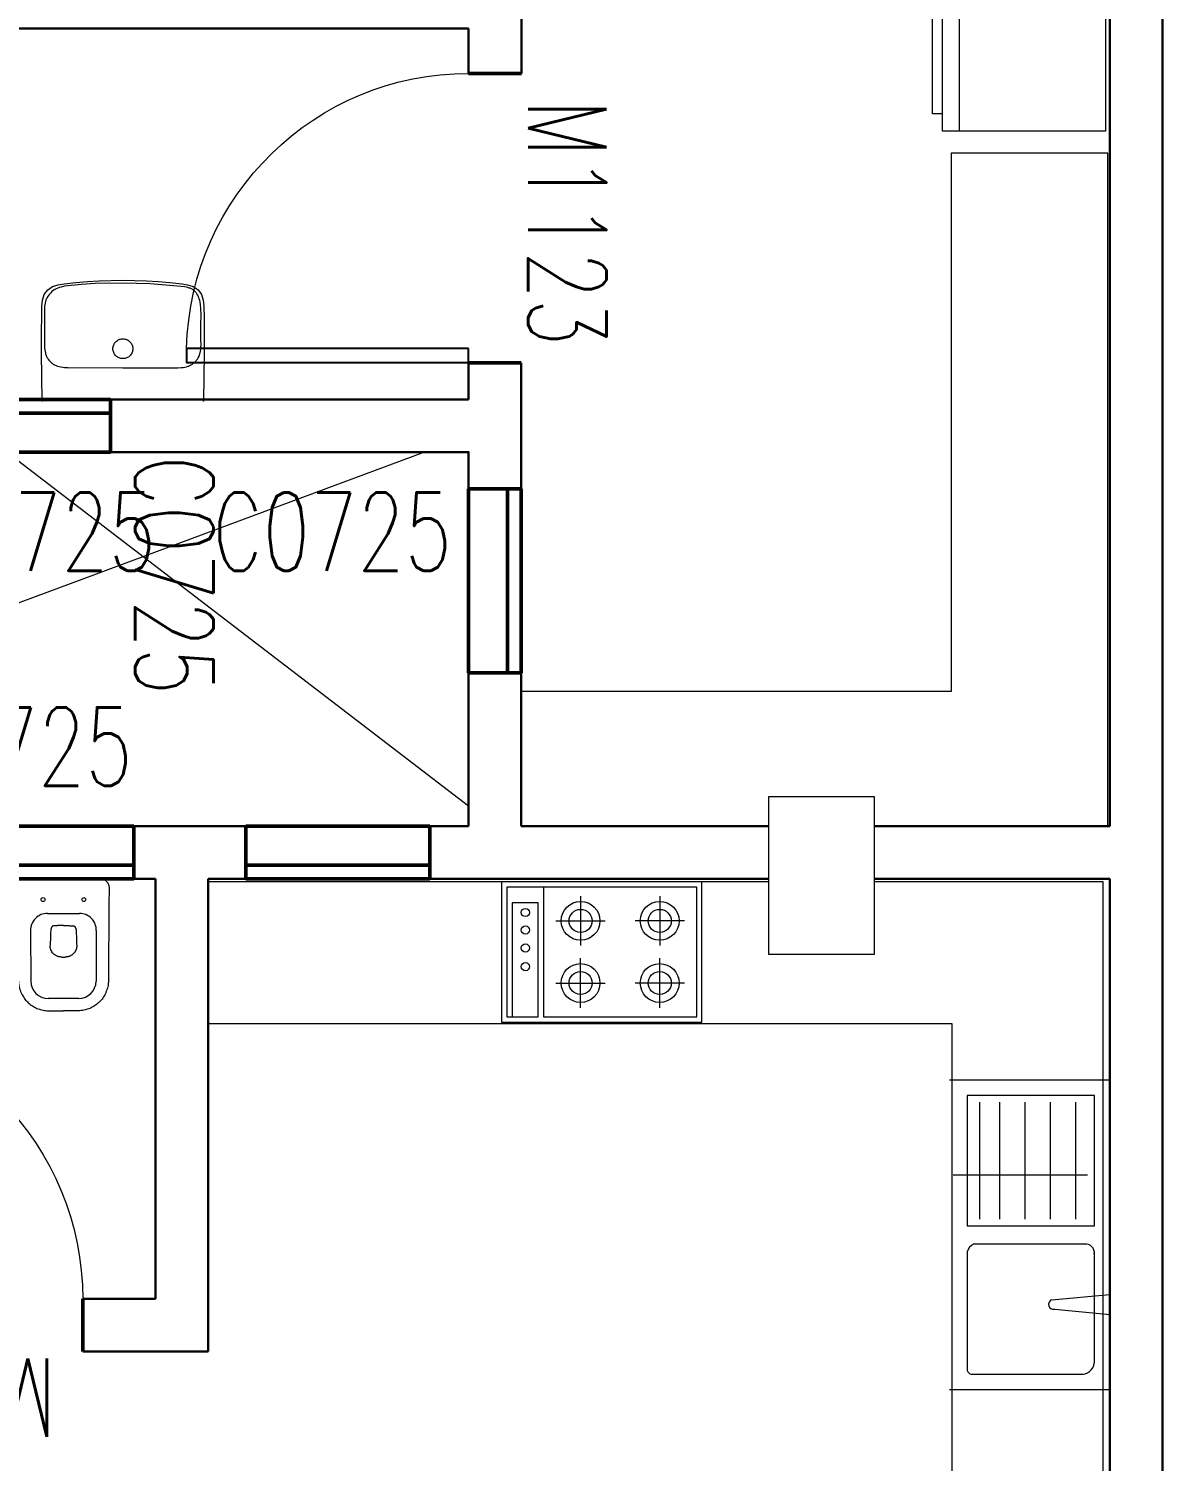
# Model space of a CAD drawing. Header units: inches. Extents: x 675 to 51927, y 19035 to 68555.
# Drawn here: x 13688 to 17996, y 50478 to 55921 of the extents above; entities that cross this region are included whole.
import ezdxf

# ---------------------------------------------------------------- set-up
doc = ezdxf.new("R2010")
doc.units = ezdxf.units.IN
doc.header["$LTSCALE"] = 0.5
doc.header["$MEASUREMENT"] = 0
for name, color, linetype, lineweight in [('00I-FURN', 30, 'Continuous', 9), ('Column', 192, 'Continuous', 13), ('Q-CASE', 31, 'Continuous', 9), ('Wall', 113, 'Continuous', 50), ('Window Interior', 170, 'Continuous', 50)]:
    doc.layers.add(name, color=color, linetype=linetype, lineweight=lineweight)
doc.layers.add('DOOR Single', color=242, linetype='Continuous')
doc.layers.add('WINDOW_TEXT', color=7, linetype='Continuous')
doc.styles.add('_TCH_WINDOW', font='SIMPLEX', dxfattribs={"height": 3.5, "bigfont": 'GBCBIG'})

# ---------------------------------------------------------------- blocks, each defined once
blk = doc.blocks.new('$WINLIB2D$00000004')
at = {"color": 0}
for points in [[(-0.5, 0.5), (-0.5, -0.5)], [(-0.5, 0.5), (0.5, 0.5)], [(0.5, -0.5), (0.5, 0.5)], [(-0.5, 0.2406), (0.5, 0.2406)], [(-0.5, -0.5), (0.5, -0.5)]]:
    blk.add_lwpolyline(points, dxfattribs=at)
blk = doc.blocks.new('$DorLib2D$00000001')
for p, q in [((0.45, 0.975), (0.5, 0.975)), ((0.45, 0), (0.45, 0.975)), ((0.5, 0), (0.5, 0.975)), ((0.5, 0), (0.45, 0))]:
    blk.add_line(p, q)
at = {"lineweight": 13}
blk.add_arc((0.475, 0), 0.975, 91.4693, 180, dxfattribs=at)

msp = doc.modelspace()

# ---------------------------------------------------------------- linework, layer by layer
at = {"layer": '00I-FURN'}
for p, q in [((17160.4, 55597.9), (17160.4, 56062)), ((17160.4, 55597.9), (17123.2, 55597.9)), ((17193.6, 55447.8), (17193.6, 53402.3)), ((17789.7, 55447.8), (17193.6, 55447.8)), ((17789.7, 52891.3), (17789.7, 55447.8)), ((13746.8, 54910.7), (13760.2, 54928.3)), ((13760.2, 54928.3), (13778.8, 54941)), ((13778.8, 54941), (13799.9, 54947.9)), ((13787, 54929.6), (13781.5, 54926)), ((13792.7, 54932.6), (13787, 54929.6)), ((13798.6, 54935.3), (13792.7, 54932.6)), ((13804.7, 54937.5), (13798.6, 54935.3)), ((13799.9, 54947.9), (13822.2, 54951.4)), ((13810.9, 54939.4), (13804.7, 54937.5)), ((13823.7, 54942.3), (13810.9, 54939.4)), ((13822.2, 54951.4), (13866.7, 54956.6)), ((13836.7, 54944.4), (13823.7, 54942.3)), ((13888.6, 54949.4), (13836.7, 54944.4)), ((13866.7, 54956.6), (13911.4, 54960.4)), ((13940.7, 54952.8), (13888.6, 54949.4)), ((13911.4, 54960.4), (13956.2, 54963.5)), ((14045.2, 54954.2), (13940.7, 54952.8)), ((13956.2, 54963.5), (14045.8, 54966)), ((14149.5, 54951.4), (14045.2, 54954.2)), ((14045.8, 54966), (14090.7, 54965)), ((14090.7, 54965), (14135.5, 54963.5)), ((14135.5, 54963.5), (14180.2, 54960.4)), ((14253.6, 54942.5), (14149.5, 54951.4)), ((14180.2, 54960.4), (14224.9, 54956.6)), ((14224.9, 54956.6), (14269.5, 54951.4)), ((14280.1, 54939.7), (14253.6, 54942.5)), ((14269.5, 54951.4), (14291.7, 54948)), ((14286.4, 54938.7), (14280.1, 54939.7)), ((14292.5, 54937.4), (14286.4, 54938.7)), ((14291.7, 54948), (14312.9, 54941.1)), ((14298.3, 54935.8), (14292.5, 54937.4)), ((14301.1, 54934.9), (14298.3, 54935.8)), ((14303.7, 54933.8), (14301.1, 54934.9)), ((14306.2, 54932.7), (14303.7, 54933.8)), ((14308.7, 54931.4), (14306.2, 54932.7)), ((14311, 54930), (14308.7, 54931.4)), ((14313.2, 54928.6), (14311, 54930)), ((14312.9, 54941.1), (14331.5, 54928.3)), ((14315.3, 54927), (14313.2, 54928.6)), ((14317.3, 54925.3), (14315.3, 54927)), ((14331.5, 54928.3), (14344.9, 54910.7)), ((13738, 54867.1), (13740.2, 54889.6)), ((13740.2, 54889.6), (13746.8, 54910.7)), ((13750.2, 54878.1), (13749.1, 54871.7)), ((13751.7, 54884.4), (13750.2, 54878.1)), ((13752.7, 54887.5), (13751.7, 54884.4)), ((13753.7, 54890.5), (13752.7, 54887.5)), ((13755, 54893.5), (13753.7, 54890.5)), ((13756.3, 54896.5), (13755, 54893.5)), ((13757.8, 54899.4), (13756.3, 54896.5)), ((13759.4, 54902.2), (13757.8, 54899.4)), ((13763, 54907.6), (13759.4, 54902.2)), ((13767.1, 54912.8), (13763, 54907.6)), ((13771.6, 54917.6), (13767.1, 54912.8)), ((13776.4, 54922), (13771.6, 54917.6)), ((13781.5, 54926), (13776.4, 54922)), ((14319.3, 54923.6), (14317.3, 54925.3)), ((14321.1, 54921.7), (14319.3, 54923.6)), ((14322.8, 54919.8), (14321.1, 54921.7)), ((14324.5, 54917.8), (14322.8, 54919.8)), ((14326, 54915.8), (14324.5, 54917.8)), ((14327.5, 54913.6), (14326, 54915.8)), ((14330.2, 54909.1), (14327.5, 54913.6)), ((14332.5, 54904.4), (14330.2, 54909.1)), ((14334.6, 54899.5), (14332.5, 54904.4)), ((14336.4, 54894.3), (14334.6, 54899.5)), ((14337.9, 54889), (14336.4, 54894.3)), ((14339.2, 54883.4), (14337.9, 54889)), ((14341.1, 54871.7), (14339.2, 54883.4)), ((14344.9, 54910.7), (14351.6, 54889.6)), ((14351.6, 54889.6), (14353.8, 54867.1)), ((13737.1, 54777.4), (13737.4, 54822.3)), ((13737.4, 54822.3), (13738, 54867.1)), ((13747.7, 54851.9), (13747.6, 54838.6)), ((13747.6, 54838.6), (13747.6, 54786.4)), ((13748.4, 54865.2), (13747.7, 54851.9)), ((13749.1, 54871.7), (13748.4, 54865.2)), ((14342.2, 54859.1), (14341.1, 54871.7)), ((14343, 54831.8), (14342.2, 54859.1)), ((14342.8, 54801.5), (14343, 54831.8)), ((14353.8, 54867.1), (14354.3, 54822.3)), ((14354.3, 54822.3), (14354.6, 54777.4)), ((13737, 54732.6), (13737.1, 54777.4)), ((13747.6, 54786.4), (13748.2, 54734.2)), ((14342.8, 54737.1), (14342.8, 54801.5)), ((14354.6, 54777.4), (14354.7, 54732.6)), ((13737.1, 54687.7), (13737, 54732.6)), ((13748.2, 54734.2), (13748.1, 54720.9)), ((13748.1, 54720.9), (13748.5, 54707.7)), ((14008.3, 54708.8), (14008.9, 54712.5)), ((14008.9, 54712.5), (14009.8, 54716)), ((14009.8, 54716), (14011, 54719.5)), ((14011, 54719.5), (14012.6, 54722.9)), ((14012.6, 54722.9), (14014.5, 54726.1)), ((14014.5, 54726.1), (14016.7, 54729)), ((14016.7, 54729), (14019.2, 54731.8)), ((14019.2, 54731.8), (14022, 54734.3)), ((14022, 54734.3), (14024.9, 54736.5)), ((14024.9, 54736.5), (14028.1, 54738.4)), ((14028.1, 54738.4), (14031.5, 54740)), ((14031.5, 54740), (14034.9, 54741.2)), ((14034.9, 54741.2), (14038.5, 54742.1)), ((14038.5, 54742.1), (14042.2, 54742.6)), ((14042.2, 54742.6), (14045.9, 54742.8)), ((14045.9, 54742.8), (14049.6, 54742.6)), ((14049.6, 54742.6), (14053.3, 54742.1)), ((14053.3, 54742.1), (14056.8, 54741.2)), ((14056.8, 54741.2), (14060.3, 54740)), ((14060.3, 54740), (14063.7, 54738.4)), ((14063.7, 54738.4), (14066.9, 54736.5)), ((14066.9, 54736.5), (14069.8, 54734.3)), ((14069.8, 54734.3), (14072.6, 54731.8)), ((14072.6, 54731.8), (14075.1, 54729)), ((14075.1, 54729), (14077.3, 54726.1)), ((14077.3, 54726.1), (14079.2, 54722.9)), ((14079.2, 54722.9), (14080.8, 54719.5)), ((14080.8, 54719.5), (14082, 54716)), ((14082, 54716), (14082.9, 54712.5)), ((14082.9, 54712.5), (14083.4, 54708.8)), ((14342.5, 54708.4), (14342.9, 54722.3)), ((14342.9, 54722.3), (14342.8, 54737.1)), ((14354.7, 54732.6), (14354.7, 54687.7)), ((13737.7, 54598), (13737.1, 54687.7)), ((13748.5, 54707.7), (13749.1, 54701.1)), ((13749.1, 54701.1), (13750, 54694.7)), ((13750, 54694.7), (13751.4, 54688.4)), ((13751.4, 54688.4), (13752.2, 54685.3)), ((13752.2, 54685.3), (13753.2, 54682.2)), ((13753.2, 54682.2), (13754.4, 54679.2)), ((13754.4, 54679.2), (13755.7, 54676.2)), ((13755.7, 54676.2), (13757.1, 54673.3)), ((13757.1, 54673.3), (13758.7, 54670.4)), ((13758.7, 54670.4), (13760.3, 54667.7)), ((13760.3, 54667.7), (13762.2, 54664.9)), ((13762.2, 54664.9), (13764.1, 54662.3)), ((13764.1, 54662.3), (13766.1, 54659.8)), ((13766.1, 54659.8), (13768.3, 54657.4)), ((13768.3, 54657.4), (13770.5, 54655)), ((13770.5, 54655), (13772.9, 54652.8)), ((14008.2, 54705.1), (14008.3, 54708.8)), ((14008.3, 54701.4), (14008.2, 54705.1)), ((14008.9, 54697.7), (14008.3, 54701.4)), ((14009.8, 54694.1), (14008.9, 54697.7)), ((14011, 54690.7), (14009.8, 54694.1)), ((14012.6, 54687.3), (14011, 54690.7)), ((14014.5, 54684.1), (14012.6, 54687.3)), ((14016.7, 54681.2), (14014.5, 54684.1)), ((14019.2, 54678.4), (14016.7, 54681.2)), ((14022, 54675.9), (14019.2, 54678.4)), ((14024.9, 54673.7), (14022, 54675.9)), ((14028.1, 54671.8), (14024.9, 54673.7)), ((14031.5, 54670.2), (14028.1, 54671.8)), ((14034.9, 54669), (14031.5, 54670.2)), ((14038.5, 54668.1), (14034.9, 54669)), ((14042.2, 54667.5), (14038.5, 54668.1)), ((14045.9, 54667.4), (14042.2, 54667.5)), ((14049.6, 54667.5), (14045.9, 54667.4)), ((14053.3, 54668.1), (14049.6, 54667.5)), ((14056.8, 54669), (14053.3, 54668.1)), ((14060.3, 54670.2), (14056.8, 54669)), ((14063.7, 54671.8), (14060.3, 54670.2)), ((14066.9, 54673.7), (14063.7, 54671.8)), ((14069.8, 54675.9), (14066.9, 54673.7)), ((14072.6, 54678.4), (14069.8, 54675.9)), ((14075.1, 54681.2), (14072.6, 54678.4)), ((14077.3, 54684.1), (14075.1, 54681.2)), ((14079.2, 54687.3), (14077.3, 54684.1)), ((14080.8, 54690.7), (14079.2, 54687.3)), ((14082, 54694.1), (14080.8, 54690.7)), ((14082.9, 54697.7), (14082, 54694.1)), ((14083.4, 54701.4), (14082.9, 54697.7)), ((14083.4, 54708.8), (14083.6, 54705.1)), ((14083.6, 54705.1), (14083.4, 54701.4)), ((14318.3, 54653.1), (14320.6, 54655.4)), ((14320.6, 54655.4), (14322.9, 54657.8)), ((14322.9, 54657.8), (14325, 54660.3)), ((14325, 54660.3), (14328.9, 54665.5)), ((14328.9, 54665.5), (14332.4, 54671.1)), ((14332.4, 54671.1), (14335.3, 54676.9)), ((14335.3, 54676.9), (14336.6, 54679.9)), ((14336.6, 54679.9), (14337.7, 54682.9)), ((14337.7, 54682.9), (14338.7, 54685.9)), ((14338.7, 54685.9), (14339.6, 54689)), ((14339.6, 54689), (14340.9, 54695.3)), ((14340.9, 54695.3), (14341.9, 54701.8)), ((14341.9, 54701.8), (14342.5, 54708.4)), ((14354.7, 54687.7), (14354.1, 54598)), ((13772.9, 54652.8), (13775.4, 54650.7)), ((13775.4, 54650.7), (13777.9, 54648.7)), ((13777.9, 54648.7), (13780.6, 54646.9)), ((13780.6, 54646.9), (13783.3, 54645.2)), ((13783.3, 54645.2), (13786.1, 54643.6)), ((13786.1, 54643.6), (13788.9, 54642.2)), ((13788.9, 54642.2), (13791.9, 54640.9)), ((13791.9, 54640.9), (13794.9, 54639.8)), ((13794.9, 54639.8), (13797.9, 54638.8)), ((13797.9, 54638.8), (13804.2, 54637.2)), ((13804.2, 54637.2), (13810.6, 54635.9)), ((13810.6, 54635.9), (13817.1, 54635)), ((13817.1, 54635), (13823.7, 54634.3)), ((13823.7, 54634.3), (13837, 54633.6)), ((13837, 54633.6), (14045.9, 54632.7)), ((14045.9, 54632.7), (14254.7, 54632.6)), ((14254.7, 54632.6), (14268, 54633.5)), ((14268, 54633.5), (14274.6, 54634.2)), ((14274.6, 54634.2), (14281.1, 54635.2)), ((14281.1, 54635.2), (14287.4, 54636.6)), ((14287.4, 54636.6), (14293.6, 54638.5)), ((14293.6, 54638.5), (14296.6, 54639.5)), ((14296.6, 54639.5), (14299.6, 54640.8)), ((14299.6, 54640.8), (14302.5, 54642.1)), ((14302.5, 54642.1), (14305.3, 54643.6)), ((14305.3, 54643.6), (14308.1, 54645.2)), ((14308.1, 54645.2), (14310.8, 54647)), ((14310.8, 54647), (14313.4, 54648.9)), ((14313.4, 54648.9), (14315.9, 54651)), ((14315.9, 54651), (14318.3, 54653.1)), ((13738.9, 54508.3), (13737.7, 54598)), ((14354.1, 54598), (14352.8, 54508.3)), ((13739.2, 54507.2), (13738.9, 54508.3)), ((13739.8, 54506.2), (13739.2, 54507.2)), ((13740.8, 54505.6), (13739.8, 54506.2)), ((13741.9, 54505.4), (13740.8, 54505.6)), ((14350.9, 54505.6), (14349.8, 54505.4)), ((14351.9, 54506.2), (14350.9, 54505.6)), ((14352.6, 54507.2), (14351.9, 54506.2)), ((14352.8, 54508.3), (14352.6, 54507.2)), ((13473.4, 54412.7), (15360, 52968.9)), ((15192.6, 54312.7), (11471.4, 52928.5)), ((17193.6, 53402.3), (15561.4, 53402.3)), ((15785.4, 52625), (15785.4, 52437.4)), ((16086.2, 52625), (16086.2, 52437.4)), ((13759.5, 52559.8), (13880.5, 52559.8)), ((13695.1, 52495), (13696.1, 52302)), ((13945, 52495), (13944, 52302)), ((15691.5, 52531.2), (15879.2, 52531.2)), ((16180, 52531.2), (15992.4, 52531.2)), ((13812.8, 52393.8), (13827.2, 52393.8)), ((15785.4, 52201.2), (15785.4, 52388.9)), ((16086.2, 52201.2), (16086.2, 52388.9)), ((15691.5, 52295), (15879.2, 52295)), ((16180, 52295), (15992.4, 52295)), ((13877.5, 52235.8), (13762.5, 52235.8)), ((14370, 52141.3), (17196.4, 52141.3)), ((17196.4, 52141.3), (17196.4, 50384.3)), ((17796.4, 51925.9), (17187.1, 51925.9)), ((17301.9, 51841.9), (17301.9, 51397.9)), ((17377.7, 51841.9), (17377.7, 51397.9)), ((17473.7, 51841.9), (17473.7, 51397.9)), ((17569.7, 51841.9), (17569.7, 51397.9)), ((17665.7, 51841.9), (17665.7, 51397.9)), ((17201.4, 51566.3), (17711.4, 51566.3)), ((17575.4, 51091.1), (17796.4, 51111.5)), ((17575.4, 51056.7), (17796.4, 51036.2)), ((17796.4, 50749.9), (17187.1, 50749.9))]:
    msp.add_line(p, q, dxfattribs=at)
at = {"layer": '00I-FURN', "flags": 128}
for points in [[(17123.2, 55597.9), (17123.2, 56062), (17160.4, 56062), (17160.4, 56128.2), (17779.9, 56128.2), (17779.9, 55531.7), (17225.5, 55531.7), (17225.5, 56128.2)], [(17225.5, 55531.7), (17160.4, 55531.7), (17160.4, 55597.9)]]:
    msp.add_lwpolyline(points, dxfattribs=at)
at = {"layer": '00I-FURN'}
for points in [[(16246.8, 52679.6), (15484.8, 52679.6), (15484.8, 52146.6), (16246.8, 52146.6)], [(17737.9, 51867.3), (17254.9, 51867.3), (17254.9, 51372.4), (17737.9, 51372.4)]]:
    msp.add_lwpolyline(points, close=True, dxfattribs=at)
for points in [[(15644.8, 52659.6), (15644.8, 52166.6), (16226.8, 52166.6), (16226.8, 52659.6), (15504.8, 52659.6), (15504.8, 52166.6), (15624.8, 52166.6), (15624.8, 52599.6), (15524.8, 52599.6), (15524.8, 52166.6)], [(17707.8, 51303.3), (17279.1, 51303.3)], [(17254.9, 51273.5), (17254.9, 50822.3)], [(17737.9, 50850.8), (17737.9, 51274.4)], [(17269.7, 50808.4), (17695.3, 50808.4)]]:
    msp.add_lwpolyline(points, dxfattribs=at)
for centre, radius in [((13742.5, 52612.3), 7.5), ((13897.5, 52612.3), 7.5), ((15785.4, 52531.2), 73.8), ((16086.2, 52531.2), 73.8), ((15575.7, 52562.9), 15.6), ((15785.4, 52531.2), 43.8), ((16086.2, 52531.2), 43.8), ((15575.7, 52496.5), 15.6), ((15575.7, 52428.4), 15.6), ((15575.7, 52357.4), 15.6), ((15785.4, 52295), 73.8), ((16086.2, 52295), 73.8), ((15785.4, 52295), 43.8), ((16086.2, 52295), 43.8)]:
    msp.add_circle(centre, radius, dxfattribs=at)
for centre, radius, start, end in [((13959.5, 52657.7), 33.6, 40.7915, 89.9959), ((13759.5, 52495.3), 64.5, 90, 180.295), ((13880.5, 52495.3), 64.5, 359.705, 90), ((13762.5, 52302.3), 66.5, 180.295, 270), ((13877.5, 52302.3), 66.5, 270, 359.705), ((17297.1, 51264), 43.2, 114.5741, 167.3392), ((17704.6, 51269.9), 33.5, 352.3724, 95.4951), ((17582.5, 51073.9), 18.6, 112.5142, 281.8965), ((17689.7, 50856.6), 48.5, 263.4476, 353.2016), ((17274.3, 50828.1), 20.2, 196.7094, 256.8956)]:
    msp.add_arc(centre, radius, start, end, dxfattribs=at)
for points, knots in [([(13985.2, 52679.3), (13986.2, 52678.1), (13986.8, 52677.3), (13987.7, 52676.1), (13987.9, 52675.7), (13988.4, 52674.8), (13988.7, 52674.4), (13989.9, 52672.3), (13990.7, 52670.5), (13991.7, 52667.7), (13992, 52666.8), (13992.3, 52665.4), (13992.5, 52664.9), (13992.7, 52663.9), (13992.8, 52663.4), (13993.2, 52661), (13993.3, 52659), (13993.3, 52657.1)], [0, 0, 0, 0, 0.125, 0.125, 0.1875, 0.1875, 0.25, 0.25, 0.5, 0.5, 0.625, 0.625, 0.6875, 0.6875, 0.75, 0.75, 1, 1, 1, 1]), ([(13993.3, 52657.1), (13993, 52597.8), (13992.5, 52538.5), (13992, 52464.5), (13991.9, 52449.7), (13991.8, 52427.4), (13991.8, 52420), (13991.7, 52405.2), (13991.7, 52397.8), (13991.5, 52375.6), (13991.5, 52360.8), (13991.3, 52338.6), (13991.3, 52331.1), (13991.2, 52320), (13991.2, 52316.3), (13991.2, 52310.8), (13991.1, 52308.9), (13991.1, 52306.1), (13991.1, 52305.2), (13991.1, 52303.4), (13991.1, 52302.4), (13991.1, 52301.5)], [0, 0, 0, 0, 0.5, 0.5, 0.625, 0.625, 0.6875, 0.6875, 0.75, 0.75, 0.875, 0.875, 0.9375, 0.9375, 0.96875, 0.96875, 0.984375, 0.984375, 0.992187, 0.992187, 1, 1, 1, 1]), ([(13771.6, 52493), (13771.5, 52489.9), (13771.3, 52483.7), (13771, 52474.4), (13770.4, 52459), (13770, 52446.6), (13769.7, 52437.3)], [0, 0, 0, 0, 0.166649, 0.333411, 0.500175, 1, 1, 1, 1]), ([(13784.7, 52512.9), (13784.4, 52512.9), (13784.2, 52512.9), (13783.6, 52513), (13783.3, 52513), (13782.8, 52513), (13782.4, 52512.9), (13782, 52512.9), (13781.8, 52512.8), (13781.5, 52512.7), (13781.4, 52512.7), (13780.9, 52512.5), (13780.6, 52512.4), (13780.2, 52512.2), (13780, 52512.1), (13779.7, 52512), (13779.6, 52511.9), (13779.2, 52511.6), (13779, 52511.4), (13778.5, 52511), (13778.2, 52510.8), (13777.6, 52510.2), (13777.2, 52509.8), (13776.5, 52508.9), (13776.2, 52508.5), (13775.3, 52507.1), (13774.8, 52506.2), (13774, 52504.3), (13773.6, 52503.3), (13772.9, 52501.4), (13772.6, 52500.4), (13772.2, 52498.4), (13772, 52497.3), (13771.7, 52495.2), (13771.6, 52494.1), (13771.6, 52493)], [0, 0, 0, 0, 0.03125, 0.03125, 0.0625, 0.0625, 0.09375, 0.09375, 0.109375, 0.109375, 0.125, 0.125, 0.15625, 0.15625, 0.171875, 0.171875, 0.1875, 0.1875, 0.21875, 0.21875, 0.25, 0.25, 0.3125, 0.3125, 0.375, 0.375, 0.5, 0.5, 0.625, 0.625, 0.75, 0.75, 0.875, 0.875, 1, 1, 1, 1]), ([(13820, 52513.4), (13818.5, 52513.4), (13817, 52513.4), (13814.8, 52513.4), (13814.1, 52513.3), (13812.6, 52513.3), (13811.8, 52513.3), (13808.1, 52513.2), (13805.1, 52513.1), (13800.7, 52513), (13799.3, 52513), (13796.3, 52513), (13794.9, 52512.9), (13790.5, 52512.9), (13787.6, 52512.9), (13784.7, 52512.9)], [0, 0, 0, 0, 0.125, 0.125, 0.1875, 0.1875, 0.25, 0.25, 0.5, 0.5, 0.625, 0.625, 0.75, 0.75, 1, 1, 1, 1]), ([(13820, 52513.4), (13821.5, 52513.4), (13823, 52513.4), (13825.2, 52513.4), (13826, 52513.3), (13827.5, 52513.3), (13828.2, 52513.3), (13831.9, 52513.2), (13834.9, 52513.1), (13839.3, 52513), (13840.8, 52513), (13843.7, 52513), (13845.2, 52512.9), (13849.5, 52512.9), (13852.4, 52512.9), (13855.3, 52512.9)], [0, 0, 0, 0, 0.125, 0.125, 0.1875, 0.1875, 0.25, 0.25, 0.5, 0.5, 0.625, 0.625, 0.75, 0.75, 1, 1, 1, 1]), ([(13855.3, 52512.9), (13855.6, 52512.9), (13855.8, 52512.9), (13856.4, 52513), (13856.7, 52513), (13857.3, 52513), (13857.6, 52512.9), (13858, 52512.9), (13858.2, 52512.8), (13858.5, 52512.7), (13858.7, 52512.7), (13859.1, 52512.5), (13859.4, 52512.4), (13859.9, 52512.2), (13860, 52512.1), (13860.3, 52512), (13860.4, 52511.9), (13860.8, 52511.6), (13861.1, 52511.4), (13861.6, 52511), (13861.8, 52510.8), (13862.4, 52510.2), (13862.8, 52509.8), (13863.5, 52508.9), (13863.8, 52508.5), (13864.7, 52507.1), (13865.2, 52506.2), (13866.1, 52504.3), (13866.5, 52503.3), (13867.1, 52501.4), (13867.4, 52500.4), (13867.9, 52498.4), (13868, 52497.3), (13868.3, 52495.2), (13868.4, 52494.1), (13868.4, 52493)], [0, 0, 0, 0, 0.03125, 0.03125, 0.0625, 0.0625, 0.09375, 0.09375, 0.109375, 0.109375, 0.125, 0.125, 0.15625, 0.15625, 0.171875, 0.171875, 0.1875, 0.1875, 0.21875, 0.21875, 0.25, 0.25, 0.3125, 0.3125, 0.375, 0.375, 0.5, 0.5, 0.625, 0.625, 0.75, 0.75, 0.875, 0.875, 1, 1, 1, 1]), ([(13868.4, 52493), (13868.5, 52489.9), (13868.7, 52483.7), (13869.1, 52474.4), (13869.6, 52459), (13870, 52446.6), (13870.4, 52437.3)], [0, 0, 0, 0, 0.166649, 0.333411, 0.500175, 1, 1, 1, 1]), ([(13812.8, 52393.8), (13809.8, 52393.8), (13806.9, 52394.1), (13802.6, 52394.9), (13801.2, 52395.3), (13798.4, 52396.1), (13797, 52396.6), (13792.9, 52398.3), (13790.4, 52399.6), (13785.6, 52402.8), (13783.4, 52404.7), (13779.5, 52408.7), (13777.7, 52410.9), (13774.7, 52415.7), (13773.4, 52418.2), (13771.9, 52422.1), (13771.5, 52423.4), (13770.9, 52425.5), (13770.7, 52426.2), (13770.4, 52427.5), (13770.3, 52428.2), (13769.7, 52431.7), (13769.6, 52434.5), (13769.7, 52437.3)], [0, 0, 0, 0, 0.125, 0.125, 0.1875, 0.1875, 0.25, 0.25, 0.375, 0.375, 0.5, 0.5, 0.625, 0.625, 0.75, 0.75, 0.8125, 0.8125, 0.84375, 0.84375, 0.875, 0.875, 1, 1, 1, 1]), ([(13870.4, 52437.3), (13870.4, 52437.1), (13870.4, 52436.7), (13870.4, 52436.2), (13870.4, 52435.6), (13870.4, 52435), (13870.4, 52434.5), (13870.4, 52433.9), (13870.3, 52433.3), (13870.3, 52432.8), (13870.3, 52432.2), (13870.2, 52431.6), (13870.1, 52431.1), (13870.1, 52430.5), (13870, 52430), (13869.9, 52429.4), (13869.8, 52428.8), (13869.7, 52428.3), (13869.6, 52427.4), (13869.3, 52426.2), (13868.9, 52424.6), (13868.3, 52422.8), (13867.6, 52420.7), (13866.6, 52418.3), (13865.2, 52415.4), (13863.3, 52412.4), (13861.1, 52409.5), (13858.7, 52406.8), (13856, 52404.2), (13852.9, 52401.8), (13849, 52399.3), (13845.7, 52397.7), (13843.5, 52396.8), (13842.5, 52396.4), (13841.5, 52396.1), (13840.5, 52395.7), (13839.4, 52395.4), (13838.3, 52395.1), (13837.2, 52394.9), (13836.1, 52394.6), (13834.9, 52394.4), (13833.7, 52394.2), (13832.5, 52394.1), (13831.2, 52394), (13829.9, 52393.9), (13828.6, 52393.8), (13827.7, 52393.8), (13827.2, 52393.8)], [0, 0, 0, 0, 0.008226, 0.016444, 0.024655, 0.032862, 0.041066, 0.049267, 0.057466, 0.065666, 0.073868, 0.082072, 0.09028, 0.098494, 0.106714, 0.114942, 0.123179, 0.131426, 0.139686, 0.160741, 0.185305, 0.213382, 0.244976, 0.280089, 0.330912, 0.383221, 0.437023, 0.492326, 0.541013, 0.599203, 0.666895, 0.744087, 0.758741, 0.773738, 0.789079, 0.804764, 0.820793, 0.837166, 0.853883, 0.870944, 0.888349, 0.906097, 0.92419, 0.942627, 0.961407, 0.980532, 1, 1, 1, 1]), ([(13649, 52301.5), (13649.1, 52298.8), (13649.4, 52293.5), (13650.6, 52284.6), (13652.8, 52275), (13656.1, 52264.7), (13660.2, 52255.1), (13665, 52246.2), (13670.4, 52238), (13676.3, 52230.4), (13682.9, 52223.2), (13690.2, 52216.6), (13697.9, 52210.6), (13706.2, 52205.3), (13714.8, 52200.7), (13723.8, 52196.9), (13733.1, 52193.9), (13742.6, 52191.6), (13752.4, 52190.1), (13759, 52189.9), (13762.4, 52189.8)], [0, 0, 0, 0, 0.045687, 0.091373, 0.15284, 0.214444, 0.275914, 0.33116, 0.3866, 0.442041, 0.497288, 0.5529, 0.608712, 0.664523, 0.720132, 0.77556, 0.831189, 0.886816, 0.94224, 1, 1, 1, 1]), ([(13991.1, 52301.5), (13990.9, 52298.8), (13990.7, 52293.5), (13989.4, 52284.6), (13987.3, 52275), (13983.9, 52264.7), (13979.8, 52255.1), (13975, 52246.2), (13969.7, 52238), (13963.7, 52230.4), (13957.1, 52223.2), (13949.9, 52216.6), (13942.1, 52210.6), (13933.9, 52205.3), (13925.2, 52200.7), (13916.2, 52196.9), (13906.9, 52193.9), (13897.4, 52191.6), (13887.6, 52190.1), (13881, 52189.9), (13877.6, 52189.8)], [0, 0, 0, 0, 0.045687, 0.091373, 0.15284, 0.214444, 0.275914, 0.33116, 0.3866, 0.442041, 0.497288, 0.5529, 0.608712, 0.664523, 0.720132, 0.77556, 0.831189, 0.886816, 0.94224, 1, 1, 1, 1]), ([(13762.4, 52189.8), (13767.7, 52189.7), (13786.9, 52189.7), (13806.1, 52189.7), (13820, 52189.6)], [0, 0, 0, 0, 0.277738, 1, 1, 1, 1]), ([(13877.6, 52189.8), (13872.3, 52189.7), (13853.1, 52189.7), (13833.9, 52189.7), (13820, 52189.6)], [0, 0, 0, 0, 0.277738, 1, 1, 1, 1])]:
    msp.add_open_spline(points, degree=3, knots=knots, dxfattribs=at)
at = {"layer": 'Column'}
for p, q in [((16501.4, 53003.3), (16901.4, 53003.3)), ((16501.4, 52403.3), (16501.4, 53003.3)), ((16901.4, 53003.3), (16901.4, 52403.3)), ((16901.4, 52403.3), (16501.4, 52403.3))]:
    msp.add_line(p, q, dxfattribs=at)
at = {"layer": 'Q-CASE'}
for p, q in [((16501.4, 52679.6), (14370, 52679.6)), ((17771.9, 52679.6), (16901.4, 52679.6)), ((17771.9, 49779.4), (17771.9, 52679.6))]:
    msp.add_line(p, q, dxfattribs=at)
at = {"layer": 'Wall', "lineweight": 30}
for p, q in [((15561.4, 55751.5), (15561.4, 57179.2)), ((17796.4, 56854.7), (17796.4, 52891.3)), ((17996.4, 47917.9), (17996.4, 56871.3)), ((15360, 55921.3), (13171.4, 55921.3)), ((15360, 55751.5), (15360, 55921.3)), ((15360, 54512.7), (15360, 54651.5)), ((15560, 54173.2), (15560, 54651.5)), ((15360, 54512.7), (13998.9, 54512.7)), ((15361.4, 54312.7), (13998.9, 54312.7)), ((15360, 54173.2), (15360, 54312.7)), ((15360, 52891.3), (15360, 53473.2)), ((15560, 52891.3), (15560, 53473.2)), ((14513, 52891.3), (14087.8, 52891.3)), ((15360, 52891.3), (15213, 52891.3)), ((16501.4, 52891.3), (15560, 52891.3)), ((17796.4, 52891.3), (16901.4, 52891.3)), ((14087.8, 52691.3), (14170, 52691.3)), ((14170, 51094.6), (14170, 52691.3)), ((14370, 50894.6), (14370, 52691.3)), ((14370, 52691.3), (14513, 52691.3)), ((15213, 52691.3), (16501.4, 52691.3)), ((16901.4, 52691.3), (17796.4, 52691.3)), ((17796.4, 52691.3), (17796.4, 48117.9)), ((14170, 51094.6), (13893.3, 51094.6)), ((13893.3, 50894.6), (14370, 50894.6))]:
    msp.add_line(p, q, dxfattribs=at)
at = {"layer": 'Wall'}
for p, q in [((15360, 55751.5), (15561.4, 55751.5)), ((15360, 54651.5), (15560, 54651.5)), ((13998.9, 54312.7), (13998.9, 54512.7)), ((15360, 54173.2), (15560, 54173.2)), ((15360, 53473.2), (15560, 53473.2)), ((14087.8, 52691.3), (14087.8, 52891.3)), ((14513, 52691.3), (14513, 52891.3)), ((15213, 52691.3), (15213, 52891.3)), ((13893.3, 51094.6), (13893.3, 50894.6))]:
    msp.add_line(p, q, dxfattribs=at)

# ---------------------------------------------------------------- block references
at = {"layer": 'DOOR Single'}
ref = msp.add_blockref('$DorLib2D$00000001', (15360, 55201.5), dxfattribs=dict(at, xscale=-1100, yscale=1100, zscale=1100, rotation=90))
ref.add_attrib('A', 'M1123', (15586.2, 55651.5), dxfattribs={"layer": 'WINDOW_TEXT', "ltscale": 20, "height": 297.5, "rotation": 270, "style": '_TCH_WINDOW', "width": 0.705882})
ref = msp.add_blockref('$DorLib2D$00000001', (13343.3, 51094.6), dxfattribs=dict(at, xscale=-1100, yscale=1100, zscale=1100))
ref.add_attrib('A', 'M1123', (13793.3, 50868.4), dxfattribs={"layer": 'WINDOW_TEXT', "ltscale": 20, "height": 297.5, "rotation": 180, "style": '_TCH_WINDOW', "width": 0.705882})
at = {"layer": 'Window Interior'}
ref = msp.add_blockref('$WINLIB2D$00000004', (13648.9, 54412.7), dxfattribs=dict(at, xscale=-700, yscale=200, zscale=-700))
ref.add_attrib('A', 'C0725', (13173.9, 53044.9), dxfattribs={"layer": 'WINDOW_TEXT', "ltscale": 20, "height": 297.5, "style": '_TCH_WINDOW', "width": 0.705882})
ref = msp.add_blockref('$WINLIB2D$00000004', (15460, 53823.2), dxfattribs=dict(at, xscale=-700, yscale=200, zscale=-700, rotation=270))
ref.add_attrib('A', 'C0725', (14092.2, 54298.2), dxfattribs={"layer": 'WINDOW_TEXT', "ltscale": 20, "height": 297.5, "rotation": 270, "style": '_TCH_WINDOW', "width": 0.705882})
ref = msp.add_blockref('$WINLIB2D$00000004', (13737.8, 52791.3), dxfattribs=dict(at, xscale=700, yscale=200, zscale=-700, rotation=180))
ref.add_attrib('A', 'C0725', (13262.8, 53861.6), dxfattribs={"layer": 'WINDOW_TEXT', "ltscale": 20, "height": 297.5, "style": '_TCH_WINDOW', "width": 0.705882})
ref = msp.add_blockref('$WINLIB2D$00000004', (14863, 52791.3), dxfattribs=dict(at, xscale=700, yscale=200, zscale=-700, rotation=180))
ref.add_attrib('A', 'C0725', (14388, 53861.6), dxfattribs={"layer": 'WINDOW_TEXT', "ltscale": 20, "height": 297.5, "style": '_TCH_WINDOW', "width": 0.705882})

doc.saveas('drawing.dxf')
